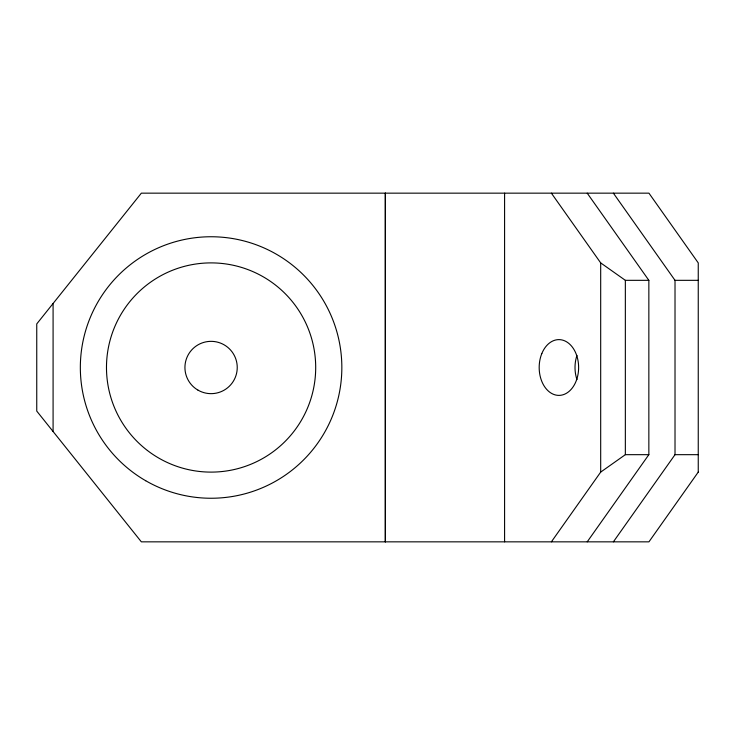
<?xml version="1.0" encoding="UTF-8"?>
<svg xmlns="http://www.w3.org/2000/svg" width="735" height="735" viewBox="0 0 735 735"><rect width="100%" height="100%" fill="white"/><g stroke="black" fill="none" stroke-linecap="round" stroke-linejoin="round"><path stroke-width="1.1" d="M551.379 541.842L600.688 472.1L625.347 454.671L648.849 454.671L648.849 280.329L587.21 193.158M587.21 541.842L648.849 454.671M613.376 541.842L675.015 454.671L675.015 280.329L613.376 193.158M551.379 193.158L600.688 262.9L625.347 280.329L648.849 280.329M675.015 280.329L698.25 280.329M675.015 454.671L698.25 454.671M625.347 280.329L625.347 454.671M600.688 262.9L600.688 472.1M504.587 193.158L504.587 541.842M385.425 193.158L385.425 541.842M385.241 193.158L385.241 541.842M53.085 303.491L53.085 431.509M576.966 379.609A27.893 19.726 -90 0 1 576.966 355.391M698.25 472.1L648.941 541.842L141.35 541.842L36.75 411.085L36.75 323.914L141.35 193.158L648.941 193.158L698.25 262.9L698.25 472.1M147.413 450.491A104.6 104.6 0 0 0 314.8 381.153A104.6 104.6 0 0 0 171.062 270.857A104.6 104.6 0 0 0 147.413 450.491M145.714 480.736A130.756 130.756 0 0 0 341.839 367.5A130.756 130.756 0 0 0 145.714 254.264A130.756 130.756 0 0 0 145.714 480.736M198.009 390.147A26.148 26.148 0 0 0 237.24 367.5A26.148 26.148 0 0 0 198.009 344.853A26.148 26.148 0 0 0 198.009 390.147M541.824 353.553A27.893 19.726 90 0 0 558.903 395.393A27.893 19.726 90 0 0 575.983 353.553A27.893 19.726 90 0 0 541.824 353.553"/></g></svg>
